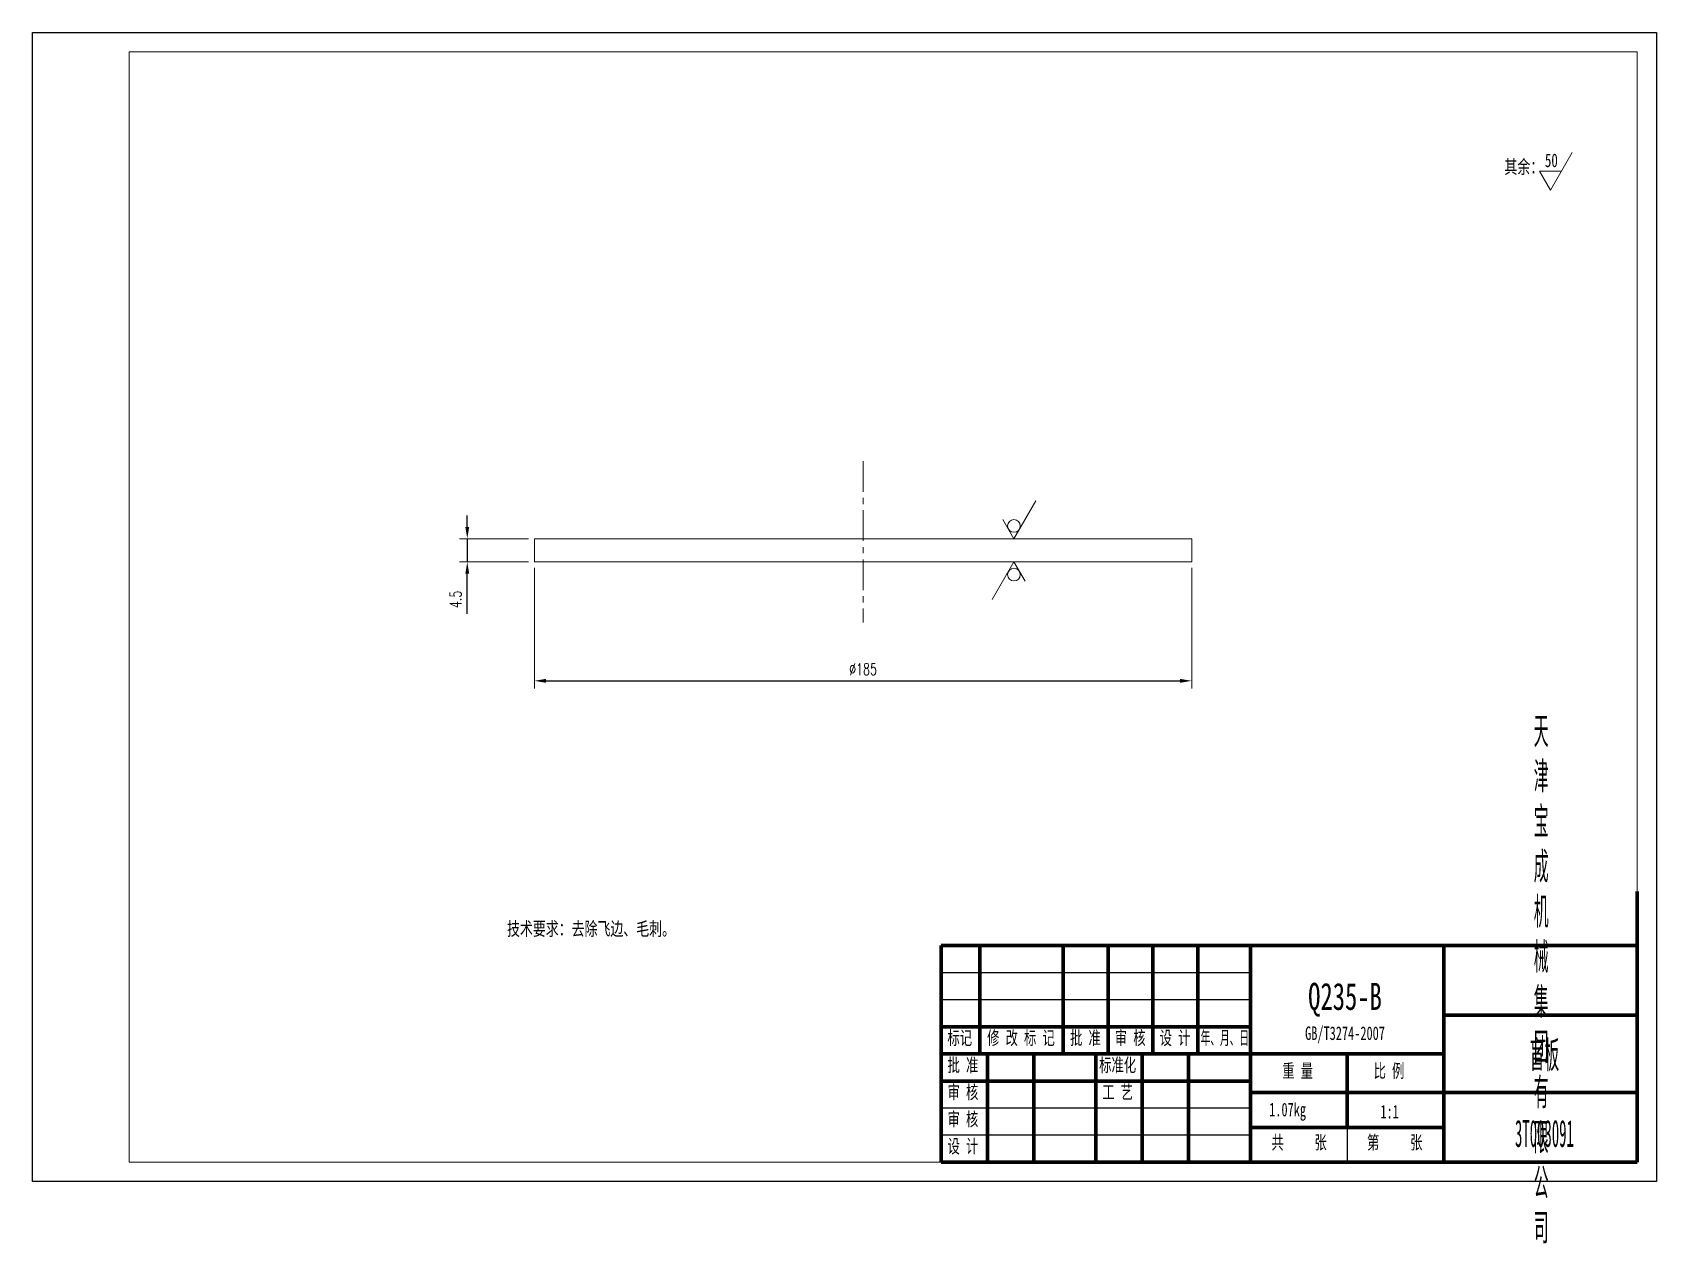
# Model space of a CAD drawing. Header units: millimetres. Extents: x 0 to 840, y -32 to 594.
import ezdxf

# ---------------------------------------------------------------- set-up
doc = ezdxf.new("R2010")
doc.units = ezdxf.units.MM
doc.header["$PDSIZE"] = -3
for name, pattern in [('CENTER', [50.8, 31.75, -6.35, 6.35, -6.35]), ('EB_DASH', [6, 3, -3]), ('EB_DASHDOT', [39, 30, -3, 3, -3])]:
    doc.linetypes.add(name, pattern=pattern)
for name, color, linetype, lineweight in [('中心线', 1, 'CENTER', 9), ('尺寸线', 4, 'Continuous', 9), ('标注线', 4, 'Continuous', 5), ('点划线', 1, 'EB_DASHDOT', 5), ('粗线', 7, 'Continuous', 15), ('虚线', 2, 'EB_DASH', 5)]:
    doc.layers.add(name, color=color, linetype=linetype, lineweight=lineweight)
doc.layers.add('边框', color=7, linetype='Continuous', plot=False)
doc.styles.get("Standard").update_dxf_attribs({"font": 'romans.shx', "width": 0.7, "height": 6})
doc.styles.add('TextStyle1', font='SIMFANG.TTF', dxfattribs={"width": 0.510669})
doc.styles.add('UserTxtStyle4', font='SIMFANG.TTF', dxfattribs={"width": 0.667})
doc.styles.add('机械', font='SIMFANG.TTF', dxfattribs={"width": 0.4})
doc.styles.add('标准', font='simsun.ttc', dxfattribs={"width": 0.667})
doc.dimstyles.new('标准', dxfattribs={"dimscale": 2, "dimtxt": 3, "dimasz": 3, "dimexe": 2, "dimexo": 1.5, "dimgap": 1.5, "dimtad": 1, "dimdec": 1, "dimzin": 12, "dimdsep": 46, "dimtxsty": 'Standard', "dimcen": 0, "dimdle": 6, "dimclrd": 256, "dimclre": 256, "dimclrt": 256, "dimadec": 1, "dimazin": 3, "dimtfac": 1, "dimtdec": 1, "dimtmove": 0, "dimatfit": 0, "dimfxl": 0, "dimtolj": 1, "dimtzin": 0, "dimlwe": -1, "dimarcsym": 0})

# ---------------------------------------------------------------- blocks, each defined once
blk = doc.blocks.new('CAXBLOCK70', base_point=(25, -87.5))
at = {"layer": '粗线', "color": 0, "linetype": 'Continuous', "lineweight": 70}
for p, q in [((205, -87.5), (205, -73.5)), ((205, -73.5), (205, -87.5))]:
    blk.add_line(p, q, dxfattribs=at)
blk = doc.blocks.new('*D512')
at = {"layer": 'Defpoints', "linetype": 'ByBlock'}
for p in [(259.59, 320.35), (599.59, 320.35)]:
    blk.add_point(p, dxfattribs=at)
at = {"layer": '尺寸线', "linetype": 'ByBlock'}
for p, q in [((259.59, 317.35), (259.59, 254.87)), ((599.59, 317.35), (599.59, 254.87))]:
    blk.add_line(p, q, dxfattribs=at)
at = {"layer": '尺寸线', "linetype": 'ByBlock', "lineweight": -2}
blk.add_line((265.59, 258.87), (593.59, 258.87), dxfattribs=at)
at = {"layer": '尺寸线', "linetype": 'ByBlock'}
for points in [[(259.59, 258.87), (265.59, 257.87), (265.59, 259.87)], [(599.59, 258.87), (593.59, 257.87), (593.59, 259.87)]]:
    blk.add_solid(points, dxfattribs=at)
at = {"layer": '尺寸线', "linetype": 'ByBlock', "insert": (429.59, 264.87), "char_height": 6, "attachment_point": 5}
blk.add_mtext('%%C185', dxfattribs=at)
blk = doc.blocks.new('*D514')
at = {"layer": 'Defpoints', "linetype": 'ByBlock'}
for p in [(259.59, 332.35), (259.59, 320.35)]:
    blk.add_point(p, dxfattribs=at)
at = {"layer": '尺寸线', "linetype": 'ByBlock', "lineweight": -2}
for p, q in [((224.89, 338.35), (224.89, 344.35)), ((224.89, 332.35), (224.89, 320.35)), ((259.59, 332.35), (259.59, 332.35)), ((224.89, 293.55), (224.89, 314.35))]:
    blk.add_line(p, q, dxfattribs=at)
at = {"layer": '尺寸线', "linetype": 'ByBlock'}
for p, q in [((256.59, 332.35), (220.89, 332.35)), ((256.59, 320.35), (220.89, 320.35))]:
    blk.add_line(p, q, dxfattribs=at)
for points in [[(224.89, 332.35), (223.89, 338.35), (225.89, 338.35)], [(224.89, 320.35), (223.89, 314.35), (225.89, 314.35)]]:
    blk.add_solid(points, dxfattribs=at)
at = {"layer": '尺寸线', "linetype": 'ByBlock', "insert": (218.89, 300.95), "char_height": 6, "attachment_point": 5, "rotation": 90}
blk.add_mtext('4.5', dxfattribs=at)

msp = doc.modelspace()

# ---------------------------------------------------------------- linework, layer by layer
at = {"layer": '中心线', "ltscale": 0.5}
msp.add_line((429.59, 372.44), (429.59, 288.97), dxfattribs=at)
at = {"layer": '尺寸线'}
for centre in [(507.65, 338.93), (507.65, 313.78)]:
    msp.add_circle(centre, 3.29, dxfattribs=at)
at = {"layer": '标注线'}
for p, q in [((785.16, 512.46), (796.43, 531.98)), ((779.43, 522.37), (790.88, 522.37)), ((785.16, 512.46), (779.43, 522.37)), ((507.65, 332.35), (518.92, 351.88)), ((507.65, 332.35), (501.93, 342.26)), ((507.65, 320.35), (496.38, 300.83)), ((507.65, 320.35), (513.38, 310.44))]:
    msp.add_line(p, q, dxfattribs=at)
at = {"layer": '点划线', "linetype": 'Continuous', "lineweight": 25}
for p, q in [((630, 108), (470, 108)), ((630, 94), (470, 94)), ((630, 38), (470, 38)), ((630, 24), (470, 24))]:
    msp.add_line(p, q, dxfattribs=at)
at = {"layer": '粗线'}
for p, q in [((830, 584), (50, 584)), ((50, 584), (50, 10)), ((830, 10), (830, 584)), ((599.59, 332.35), (259.59, 332.35)), ((259.59, 332.35), (259.59, 320.35)), ((599.59, 320.35), (599.59, 332.35)), ((259.59, 320.35), (599.59, 320.35)), ((50, 10), (830, 10))]:
    msp.add_line(p, q, dxfattribs=at)
at = {"layer": '粗线', "linetype": 'Continuous', "lineweight": 70}
for p, q in [((470, 122), (830, 122)), ((470, 122), (470, 10)), ((490, 66), (490, 122)), ((533.17, 66), (533.17, 122)), ((556.33, 66), (556.33, 122)), ((579.5, 66), (579.5, 122)), ((602.67, 66), (602.67, 122)), ((630, 122), (630, 10)), ((730, 10), (730, 122)), ((830, 122), (830, 10)), ((830, 86), (730, 86)), ((630, 80), (470, 80)), ((730, 66), (470, 66)), ((494, 10), (494, 66)), ((518, 10), (518, 66)), ((550, 10), (550, 66)), ((574, 10), (574, 66)), ((598, 10), (598, 66)), ((680, 66), (680, 28)), ((630, 52), (470, 52)), ((730, 46), (630, 46)), ((830, 46), (730, 46)), ((730, 28), (630, 28)), ((830, 10), (470, 10))]:
    msp.add_line(p, q, dxfattribs=at)
at = {"layer": '虚线', "linetype": 'Continuous', "lineweight": 25}
msp.add_line((680, 28), (680, 10), dxfattribs=at)
at = {"layer": '边框', "linetype": 'Continuous', "lineweight": 25}
for p, q in [((0, 0), (0, 594)), ((0, 594), (840, 594)), ((840, 594), (840, 0)), ((840, 0), (0, 0))]:
    msp.add_line(p, q, dxfattribs=at)

# ---------------------------------------------------------------- block references
at = {"layer": '粗线', "color": 0, "linetype": 'ByBlock', "lineweight": -2, "xscale": 2.000000000000004, "yscale": 2.000000000000004, "zscale": 2.000000000000004}
msp.add_blockref('CAXBLOCK70', (470, 122), dxfattribs=at)

# ---------------------------------------------------------------- texts
at = {"layer": '标注线', "char_height": 7, "attachment_point": 1}
for s, insert, width in [('\\fSimSun|b0|i0|c134|p2;\\H1x;50', (782.28, 531.42), 10.6386), ('\\fSimSun|b0|i0|c134|p2;其余：', (761.32, 528.08), 78.2948), ('\\fSimSun|b0|i0|c134|p2;\\H1x;技术要求：去除飞边、毛刺。', (245.44, 134.22), 130.7948)]:
    msp.add_mtext(s, dxfattribs=dict(at, insert=insert, width=width))
at = {"layer": '标注线', "char_height": 14, "attachment_point": 5, "style": '机械'}
for s, insert, width in [('\\H1x;天津宝成机械集团有限公司', (780.34, 104.08), 1), ('\\fSimSun|b0|i0|c134|p0;\\H1x;盲板', (782.03, 64.82), 83.8756), ('\\fSimSun|b0|i0|c134|p0;\\H1x;3T003091', (782.03, 24.82), 111.1435)]:
    msp.add_mtext(s, dxfattribs=dict(at, insert=insert, width=width))
at = {"layer": '标注线', "attachment_point": 5, "style": '标准'}
for s, insert, char_height in [('\\H1x;Q235-B', (678.88, 93.99), 14), ('GB/T3274-2007', (678.88, 75.87), 7), ('1.07kg', (649.18, 36.11), 7), ('1:1', (701.94, 36.11), 7)]:
    msp.add_mtext(s, dxfattribs=dict(at, insert=insert, char_height=char_height))
at = {"layer": '粗线', "char_height": 7, "attachment_point": 1}
for s, insert, style in [('\\fFangSong_GB2312|b0|i0|p34;标记', (473.25, 77.8), 'UserTxtStyle4'), ('{\\fFangSong_GB2312|b0|i0|c134|p34;修 改 标 记}', (493.77, 77.8), 'UserTxtStyle4'), ('{\\fFangSong_GB2312|b0|i0|c134|p34;批 准}', (536.65, 77.8), 'UserTxtStyle4'), ('{\\fFangSong_GB2312|b0|i0|c134|p34;审 核}', (559.82, 77.8), 'UserTxtStyle4'), ('{\\fFangSong_GB2312|b0|i0|c134|p34;设 计}', (582.99, 77.8), 'UserTxtStyle4'), ('\\fFangSong_GB2312|b0|i0|p34;年、月、日', (604.2, 77.8), 'TextStyle1'), ('{\\fFangSong_GB2312|b0|i0|c134|p50;批 准}', (473.3, 63.8), 'UserTxtStyle4'), ('\\fFangSong_GB2312|b0|i0|p34;标准化', (551.71, 63.8), 'UserTxtStyle4'), ('\\fFangSong_GB2312|b0|i0|p34;重 量', (646.43, 60.8), 'UserTxtStyle4'), ('\\fFangSong_GB2312|b0|i0|p34;比 例', (693.68, 60.8), 'UserTxtStyle4'), ('{\\fFangSong_GB2312|b0|i0|c134|p50;审 核}', (473.3, 49.8), 'UserTxtStyle4'), ('{\\fFangSong_GB2312|b0|i0|c134|p34;工 艺}', (553.3, 49.8), 'UserTxtStyle4'), ('{\\fFangSong_GB2312|b0|i0|c134|p34;审 核}', (473.3, 35.8), 'UserTxtStyle4'), ('{\\fFangSong_GB2312|b0|i0|c134|p34;设 计}', (473.3, 21.8), 'UserTxtStyle4'), ('{\\fFangSong_GB2312|b0|i0|c134|p34;共     张}', (640.82, 23.8), 'UserTxtStyle4'), ('{\\fFangSong_GB2312|b0|i0|c134|p34;第     张}', (690.3, 23.8), 'UserTxtStyle4')]:
    msp.add_mtext(s, dxfattribs=dict(at, insert=insert, style=style))

# ---------------------------------------------------------------- dimensions: what is measured, and where the dimension line sits
at = {"layer": '尺寸线'}
dim = msp.add_linear_dim(base=(224.89, 320.35), p1=(259.59, 332.35), p2=(259.59, 320.35), angle=90, text='4.5', dimstyle='标准', dxfattribs=at)
dim.commit()
dim.dimension.update_dxf_attribs({"geometry": '*D514', "text_midpoint": (218.89, 300.95)})
dim = msp.add_linear_dim(base=(599.59, 258.87), p1=(259.59, 320.35), p2=(599.59, 320.35), text='%%C185', dimstyle='标准', dxfattribs=at)
dim.commit()
dim.dimension.update_dxf_attribs({"geometry": '*D512', "text_midpoint": (429.59, 264.87)})

doc.saveas('drawing.dxf')
